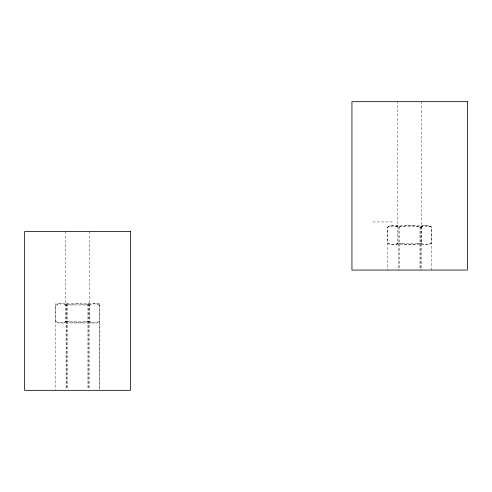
<?xml version="1.0" encoding="UTF-8"?>
<svg xmlns="http://www.w3.org/2000/svg" width="492" height="492" viewBox="0 0 492 492"><rect width="100%" height="100%" fill="white"/><g stroke="black" fill="none" stroke-linecap="round" stroke-linejoin="round"><path stroke-width="0.37" stroke-dasharray="2.46 1.84" d="M64.372 322.98L65.571 321.75L65.571 304.96L64.372 303.73M90.829 322.98L89.63 321.75L89.63 304.96L90.829 303.73M396.435 244.776L397.641 243.552L397.641 101.672M421.693 226.757L422.899 225.533M55.676 321.233C58.8 323.355 62.988 323.478 66.106 321.233C73.646 323.305 81.555 323.305 89.095 321.233L91.69 322.537L94.267 322.98L96.844 322.537L99.525 321.233L96.844 322.98L58.357 322.98L55.676 321.233L55.676 305.477L58.357 303.73M387.745 227.273L390.42 225.533L428.913 225.533L431.589 227.273L431.589 243.036L428.913 244.776L390.42 244.776L387.745 243.036L387.745 227.273C390.863 225.158 395.058 225.028 398.169 227.273C405.709 225.201 413.624 225.201 421.164 227.273C424.276 225.028 428.471 225.158 431.589 227.273M372.813 221.947L392.142 221.947M387.745 243.036C390.863 245.151 395.058 245.274 398.169 243.036C405.709 245.102 413.624 245.102 421.164 243.036C424.276 245.274 428.471 245.151 431.589 243.036M397.641 243.552L421.693 243.552L422.899 244.776M65.571 304.96L89.63 304.96M55.676 305.477C58.8 303.355 62.988 303.232 66.106 305.477C73.646 303.404 81.555 303.404 89.095 305.477L91.69 304.173L94.267 303.73L96.844 304.173L99.525 305.477L96.844 303.73M65.571 321.75L89.63 321.75M396.435 225.533L397.641 226.757M431.502 270.053L431.502 226.757L387.831 226.757L387.831 270.053M421.693 101.672L421.693 243.552M421.164 226.757L421.164 270.053M420.291 226.757L420.291 270.053M420.008 226.757L420.008 270.053M399.326 226.757L399.326 270.053M398.169 226.757L398.169 270.053M99.525 389.566L99.525 303.73L55.762 303.73L55.762 389.566M99.433 303.73L99.433 389.566M89.63 231.566L89.63 303.73M89.095 303.73L89.095 389.566M88.56 303.73L88.56 389.566M87.939 303.73L87.939 389.566M67.263 303.73L67.263 389.566M66.635 303.73L66.635 389.566M66.106 303.73L66.106 389.566M65.571 231.566L65.571 303.73"/><path stroke-width="0.74" d="M467.4 101.672L351.934 101.672L351.934 270.053L467.4 270.053L467.4 101.672M130.441 231.566L24.6 231.566L24.6 390.328L130.441 390.328L130.441 231.566"/></g></svg>
